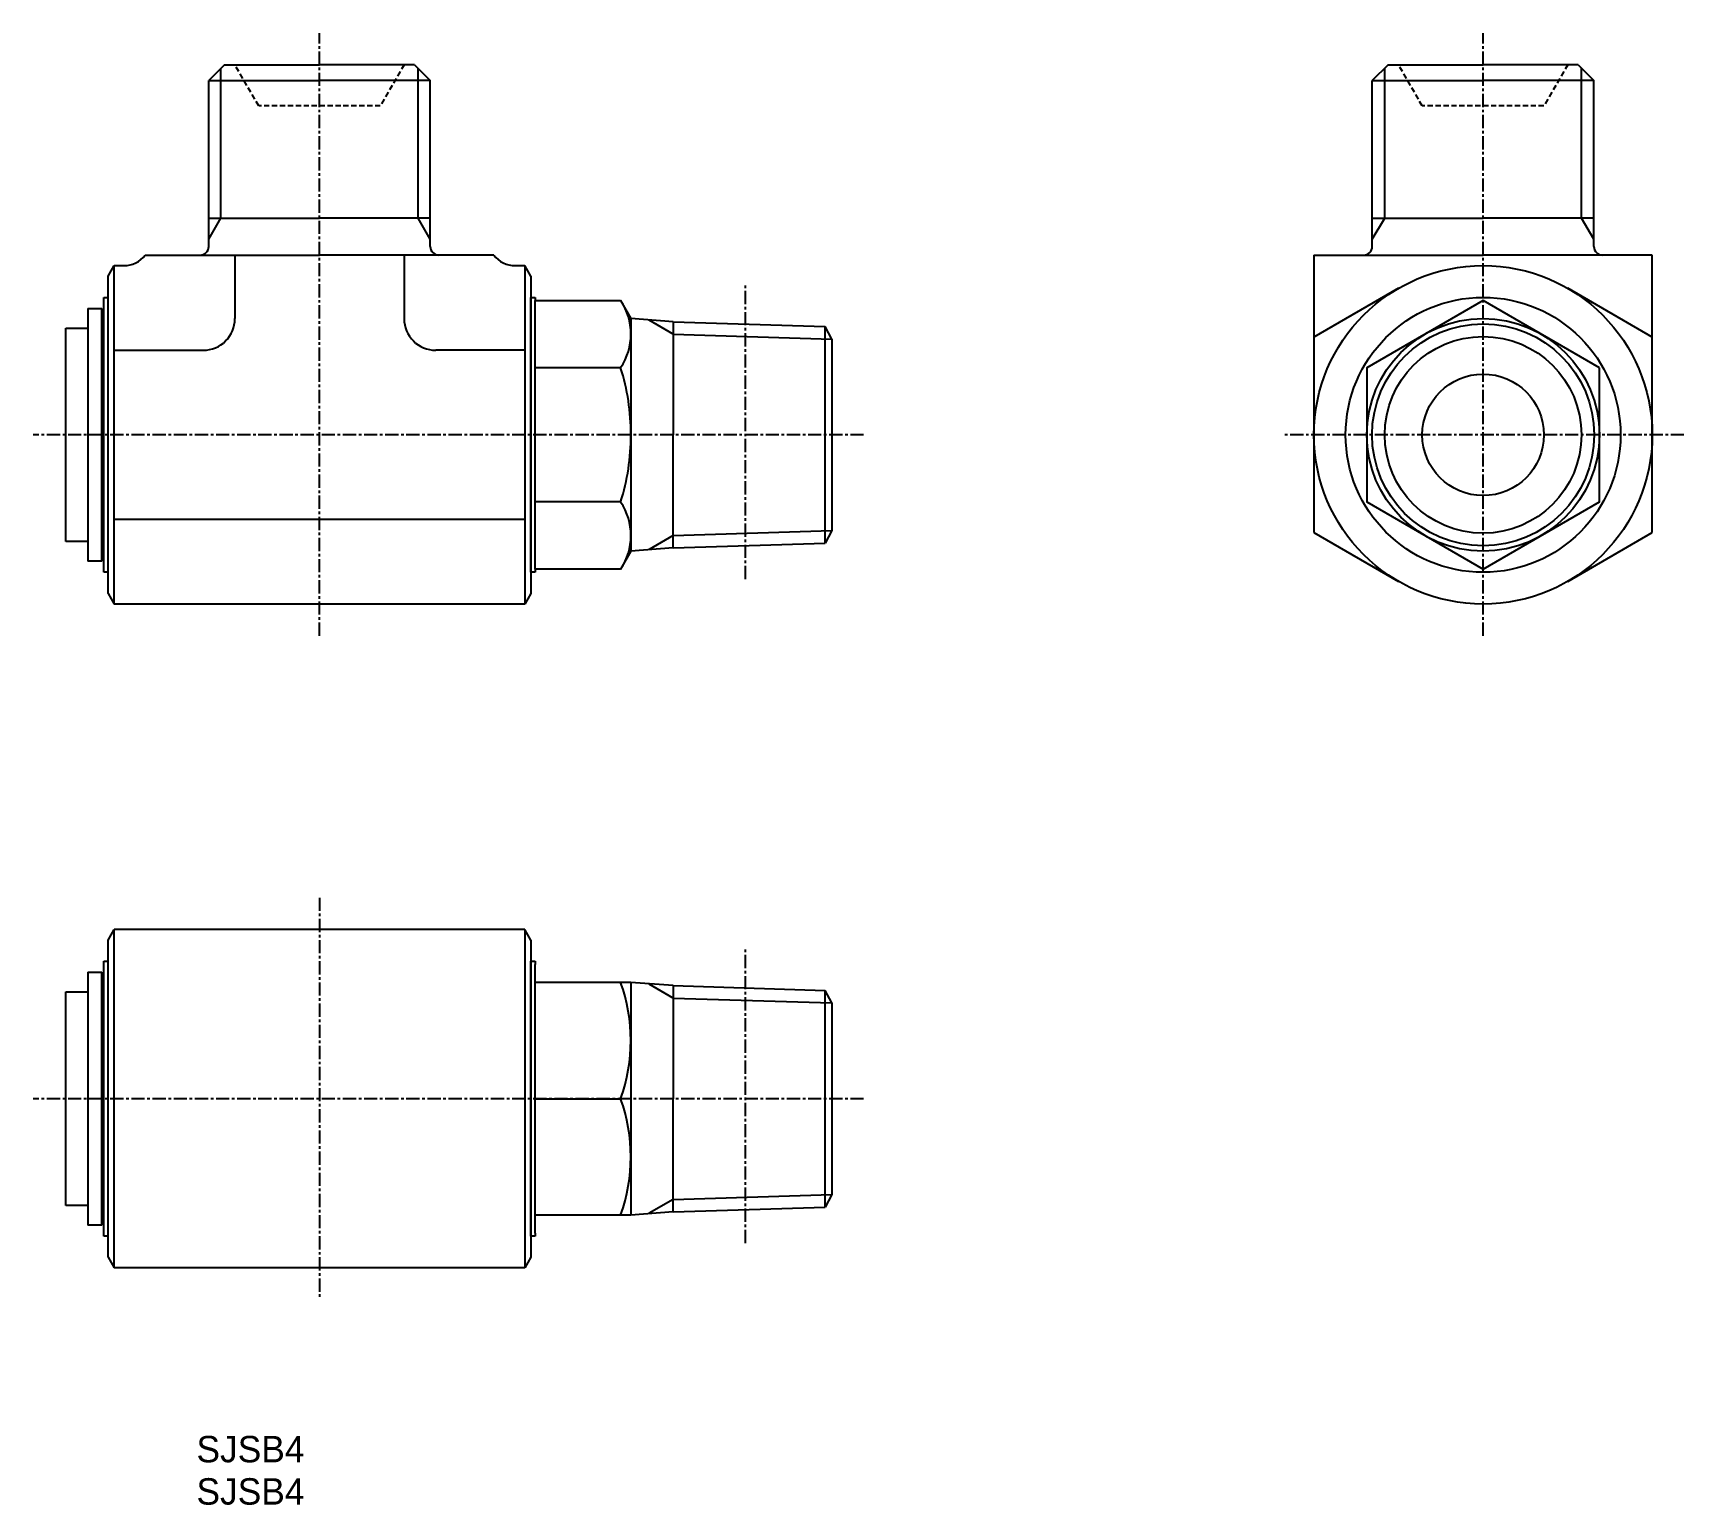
# Model space of a CAD drawing. Extents: x 728 to 884, y -23 to 117.
import ezdxf

# ---------------------------------------------------------------- set-up
doc = ezdxf.new("R2010")
doc.units = 0
doc.linetypes.add('CENTER', pattern=[2, 1.25, -0.25, 0.25, -0.25])
doc.linetypes.add('DASHED', pattern=[0.75, 0.5, -0.25])
doc.layers.get('0').update_dxf_attribs({"linetype": 'CONTINUOUS'})
doc.layers.add('CENTER', color=1, linetype='CENTER')
doc.layers.add('ITTEN', color=1, linetype='CENTER')

msp = doc.modelspace()

# ---------------------------------------------------------------- linework, layer by layer
at = {"color": 7, "linetype": 'CONTINUOUS'}
for p, q in [((745.96, 113.63), (744.46, 112.13)), ((745.96, 113.63), (754.94, 113.63)), ((763.92, 113.63), (754.94, 113.63)), ((763.92, 113.63), (765.42, 112.13)), ((856.02, 113.63), (854.52, 112.13)), ((856.02, 113.63), (865, 113.63)), ((873.98, 113.63), (865, 113.63)), ((873.98, 113.63), (875.48, 112.13)), ((744.46, 96.43), (744.46, 112.13)), ((744.46, 112.13), (754.94, 112.13)), ((765.42, 112.13), (754.94, 112.13)), ((765.42, 96.43), (765.42, 112.13)), ((854.52, 96.43), (854.52, 112.13)), ((854.52, 112.13), (865, 112.13)), ((875.48, 112.13), (865, 112.13)), ((875.48, 96.43), (875.48, 112.13)), ((744.46, 99.13), (754.94, 99.13)), ((765.42, 99.13), (754.94, 99.13)), ((854.52, 99.13), (865, 99.13)), ((875.48, 99.13), (865, 99.13)), ((738.44, 95.63), (754.94, 95.63)), ((742.94, 95.63), (744.46, 95.63)), ((746.94, 95.63), (746.94, 89.63)), ((771.44, 95.63), (754.94, 95.63)), ((762.94, 95.63), (762.94, 89.63)), ((766.94, 95.63), (765.42, 95.63)), ((849, 95.63), (849, 69.39)), ((849, 95.63), (865, 95.63)), ((853, 95.63), (854.52, 95.63)), ((881, 95.63), (865, 95.63)), ((877, 95.63), (875.48, 95.63)), ((881, 69.39), (881, 95.63)), ((734.94, 93.63), (735.52, 94.63)), ((735.52, 62.63), (735.52, 94.63)), ((735.52, 94.63), (736.44, 94.63)), ((773.44, 94.63), (774.36, 94.63)), ((774.36, 94.63), (774.36, 62.63)), ((774.94, 93.63), (774.36, 94.63)), ((734.94, 63.63), (734.94, 93.63)), ((774.94, 93.63), (774.94, 63.63)), ((857, 92.49), (849, 87.87)), ((881, 87.87), (873, 92.49)), ((733.04, 90.58), (733.04, 78.63)), ((733.04, 90.58), (734.34, 90.58)), ((734.34, 78.63), (734.34, 90.58)), ((734.54, 65.63), (734.54, 91.63)), ((734.54, 91.63), (734.94, 91.63)), ((774.94, 65.63), (774.94, 91.63)), ((774.94, 91.63), (775.34, 91.63)), ((775.34, 91.63), (775.34, 91.33)), ((775.34, 65.93), (775.34, 91.33)), ((775.34, 91.33), (783.42, 91.33)), ((783.42, 91.33), (784.4, 89.63)), ((784.4, 89.63), (784.4, 78.63)), ((784.4, 89.63), (784.4, 78.63)), ((788.4, 89.32), (784.4, 89.63)), ((788.4, 89.32), (802.78, 88.87)), ((788.4, 89.32), (788.4, 78.63)), ((730.94, 68.53), (730.94, 88.73)), ((730.94, 88.73), (733.04, 88.73)), ((734.54, 88.73), (734.34, 88.73)), ((802.78, 68.39), (802.78, 88.87)), ((803.4, 87.69), (802.78, 88.87)), ((803.4, 87.69), (803.4, 69.57)), ((735.52, 86.63), (743.94, 86.63)), ((774.36, 86.63), (765.94, 86.63)), ((783.42, 84.98), (775.34, 84.98)), ((733.04, 78.63), (733.04, 66.68)), ((734.34, 66.68), (734.34, 78.63)), ((784.4, 78.63), (784.4, 67.63)), ((788.4, 67.94), (788.4, 78.63)), ((783.42, 72.28), (775.34, 72.28)), ((774.36, 70.63), (735.52, 70.63)), ((803.4, 69.57), (802.78, 68.39)), ((849, 69.39), (857, 64.77)), ((873, 64.77), (881, 69.39)), ((733.04, 68.53), (730.94, 68.53)), ((734.54, 68.53), (734.34, 68.53)), ((784.4, 67.63), (783.42, 65.93)), ((788.4, 67.94), (784.4, 67.63)), ((788.4, 67.94), (802.78, 68.39)), ((734.34, 66.68), (733.04, 66.68)), ((734.94, 65.63), (734.54, 65.63)), ((775.34, 65.63), (774.94, 65.63)), ((783.42, 65.93), (775.34, 65.93)), ((775.34, 65.93), (775.34, 65.63)), ((734.94, 63.63), (735.52, 62.63)), ((774.36, 62.63), (735.52, 62.63)), ((774.94, 63.63), (774.36, 62.63)), ((734.94, 30.85), (735.52, 31.85)), ((735.52, -0.15), (735.52, 31.85)), ((774.36, 31.85), (735.52, 31.85)), ((774.36, 31.85), (774.36, -0.15)), ((774.94, 30.85), (774.36, 31.85)), ((734.94, 0.85), (734.94, 30.85)), ((774.94, 30.85), (774.94, 0.85)), ((734.54, 2.85), (734.54, 28.85)), ((734.54, 28.85), (734.94, 28.85)), ((774.94, 2.85), (774.94, 28.85)), ((774.94, 28.85), (775.34, 28.85)), ((775.34, 28.85), (775.34, 28.55)), ((775.34, 3.14), (775.34, 28.55)), ((733.04, 27.8), (733.04, 15.85)), ((733.04, 27.8), (734.34, 27.8)), ((734.34, 15.85), (734.34, 27.8)), ((784.4, 26.85), (775.34, 26.85)), ((784.4, 26.85), (784.4, 15.85)), ((784.4, 26.85), (784.4, 15.85)), ((788.4, 26.54), (784.4, 26.85)), ((730.94, 5.75), (730.94, 25.95)), ((730.94, 25.95), (733.04, 25.95)), ((734.54, 25.95), (734.34, 25.95)), ((788.4, 26.54), (802.78, 26.09)), ((788.4, 26.54), (788.4, 15.85)), ((802.78, 5.6), (802.78, 26.09)), ((803.4, 24.91), (802.78, 26.09)), ((803.4, 24.91), (803.4, 6.78)), ((733.04, 15.85), (733.04, 3.9)), ((734.34, 3.9), (734.34, 15.85)), ((775.34, 15.85), (783.42, 15.85)), ((784.4, 15.85), (784.4, 4.85)), ((788.4, 5.15), (788.4, 15.85)), ((803.4, 6.78), (802.78, 5.6)), ((733.04, 5.75), (730.94, 5.75)), ((734.54, 5.75), (734.34, 5.75)), ((784.4, 4.85), (775.34, 4.85)), ((788.4, 5.15), (784.4, 4.85)), ((788.4, 5.15), (802.78, 5.6)), ((734.34, 3.9), (733.04, 3.9)), ((775.34, 3.14), (775.34, 2.85)), ((734.94, 2.85), (734.54, 2.85)), ((775.34, 2.85), (774.94, 2.85)), ((734.94, 0.85), (735.52, -0.15)), ((774.94, 0.85), (774.36, -0.15)), ((774.36, -0.15), (735.52, -0.15))]:
    msp.add_line(p, q, dxfattribs=at)
at = {"color": 3, "linetype": 'CONTINUOUS'}
for p, q in [((745.62, 99.13), (745.62, 113.29)), ((764.26, 99.13), (764.26, 113.29)), ((855.69, 99.13), (855.69, 113.29)), ((874.32, 99.13), (874.32, 113.29)), ((744.46, 97.12), (745.62, 99.13)), ((765.42, 97.12), (764.26, 99.13)), ((854.52, 97.12), (855.69, 99.13)), ((875.48, 97.12), (874.32, 99.13)), ((788.4, 88.16), (786.13, 89.47)), ((788.4, 88.16), (803.4, 87.69)), ((788.4, 69.1), (786.13, 67.79)), ((788.4, 69.1), (803.4, 69.57)), ((788.4, 25.37), (786.13, 26.68)), ((788.4, 25.37), (803.4, 24.91)), ((788.4, 6.32), (786.13, 5.01)), ((788.4, 6.32), (803.4, 6.78))]:
    msp.add_line(p, q, dxfattribs=at)
at = {"color": 3, "linetype": 'DASHED'}
for p, q in [((749.19, 109.73), (746.94, 113.63)), ((762.94, 113.63), (760.69, 109.73)), ((859.25, 109.73), (857, 113.63)), ((873, 113.63), (870.75, 109.73)), ((760.69, 109.73), (749.19, 109.73)), ((870.75, 109.73), (859.25, 109.73))]:
    msp.add_line(p, q, dxfattribs=at)
at = {"color": 7, "linetype": 'CONTINUOUS'}
msp.add_lwpolyline([(876, 84.98), (865, 91.33), (854, 84.98), (854, 72.28), (865, 65.93), (876, 72.28)], close=True, dxfattribs=at)
for radius in [16, 13, 11, 10.5, 5.75]:
    msp.add_circle((865, 78.63), radius, dxfattribs=at)
at = {"color": 3, "linetype": 'CONTINUOUS'}
msp.add_circle((865, 78.63), 9.3, dxfattribs=at)
at = {"color": 7, "linetype": 'CONTINUOUS'}
for centre, radius, start, end in [((736.44, 97.13), 2.5, 270, 323.1301), ((743.66, 96.43), 0.8, 270, 0), ((766.22, 96.43), 0.8, 180, 270), ((773.44, 97.13), 2.5, 216.8699, 270), ((853.72, 96.43), 0.8, 270, 0), ((876.28, 96.43), 0.8, 180, 270), ((778.78, 88.16), 5.62, 325.6158, 34.3842), ((743.94, 89.63), 3, 270, 0), ((765.94, 89.63), 3, 180, 270), ((763.38, 78.63), 21.02, 0, 17.588), ((763.38, 78.63), 21.02, 342.412, 0), ((778.78, 69.1), 5.62, 325.6158, 34.3842), ((768.12, 21.35), 16.26, 340.2266, 19.7734), ((768.12, 10.35), 16.26, 340.2266, 19.7734)]:
    msp.add_arc(centre, radius, start, end, dxfattribs=at)
at = {"layer": 'CENTER', "color": 1, "linetype": 'CENTER'}
for p, q in [((865, 59.63), (865, 116.63)), ((795.24, 64.99), (795.24, 92.91)), ((884, 78.63), (846, 78.63)), ((795.24, 2.2), (795.24, 30.13))]:
    msp.add_line(p, q, dxfattribs=at)
at = {"layer": 'ITTEN'}
for p, q in [((754.94, 59.63), (754.94, 116.63)), ((806.4, 78.63), (727.84, 78.63)), ((754.94, 34.85), (754.94, -3.15)), ((806.4, 15.85), (727.84, 15.85))]:
    msp.add_line(p, q, dxfattribs=at)

# ---------------------------------------------------------------- texts
for p in [(743.3, -18.54), (743.3, -22.54)]:
    msp.add_text('SJSB4', height=2.5).set_placement(p)

doc.saveas('drawing.dxf')
